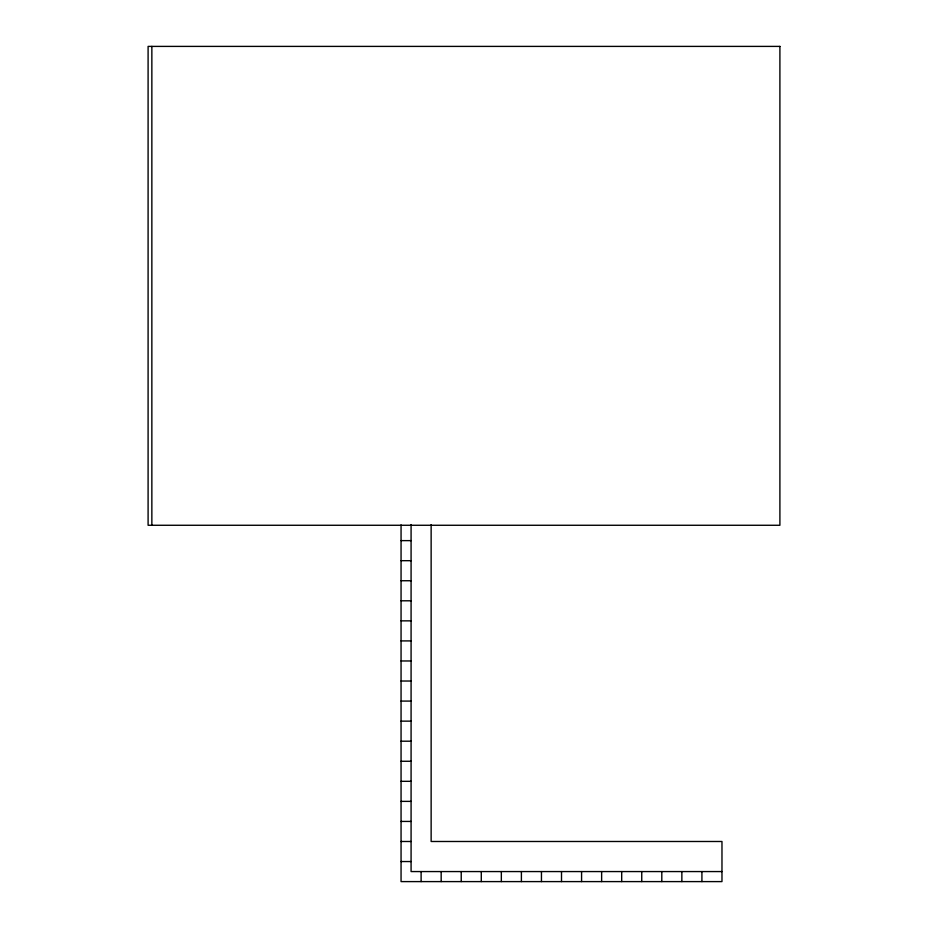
<?xml version="1.0" encoding="UTF-8"?>
<svg xmlns="http://www.w3.org/2000/svg" width="928" height="928" viewBox="0 0 928 928"><rect width="100%" height="100%" fill="white"/><g stroke="black" fill="none" stroke-linecap="round" stroke-linejoin="round"><path stroke-width="1.39" d="M401.058 540.63L411.081 540.63M401.058 560.686L411.081 560.686M401.058 580.742L411.081 580.742M401.058 600.799L411.081 600.799M401.058 620.855L411.081 620.855M401.058 640.912L411.081 640.912M401.058 660.968L411.081 660.968M401.058 681.024L411.081 681.024M401.058 701.081L411.081 701.081M401.058 721.137L411.081 721.137M401.058 741.194L411.081 741.194M401.058 761.262L411.081 761.262M401.058 781.318L411.081 781.318M401.058 801.374L411.081 801.374M401.058 821.431L411.081 821.431M401.058 841.487L411.081 841.487M401.058 861.544L411.081 861.544M721.972 871.566L411.081 871.566L411.081 524.564M701.916 871.566L701.916 881.6M681.86 871.566L681.86 881.6M661.803 871.566L661.803 881.6M641.747 871.566L641.747 881.6M621.69 871.566L621.69 881.6M601.634 871.566L601.634 881.6M581.578 871.566L581.578 881.6M561.51 871.566L561.51 881.6M541.453 871.566L541.453 881.6M521.397 871.566L521.397 881.6M501.34 871.566L501.34 881.6M481.284 871.566L481.284 881.6M461.228 871.566L461.228 881.6M441.171 871.566L441.171 881.6M431.137 524.645L431.137 841.487L721.972 841.487L721.972 881.6L401.058 881.6L401.058 524.923M421.115 871.566L421.115 881.6M151.856 46.4L151.856 525.271M779.903 46.4L148.097 46.4L148.097 525.271L779.903 525.271L779.903 46.4"/></g></svg>
